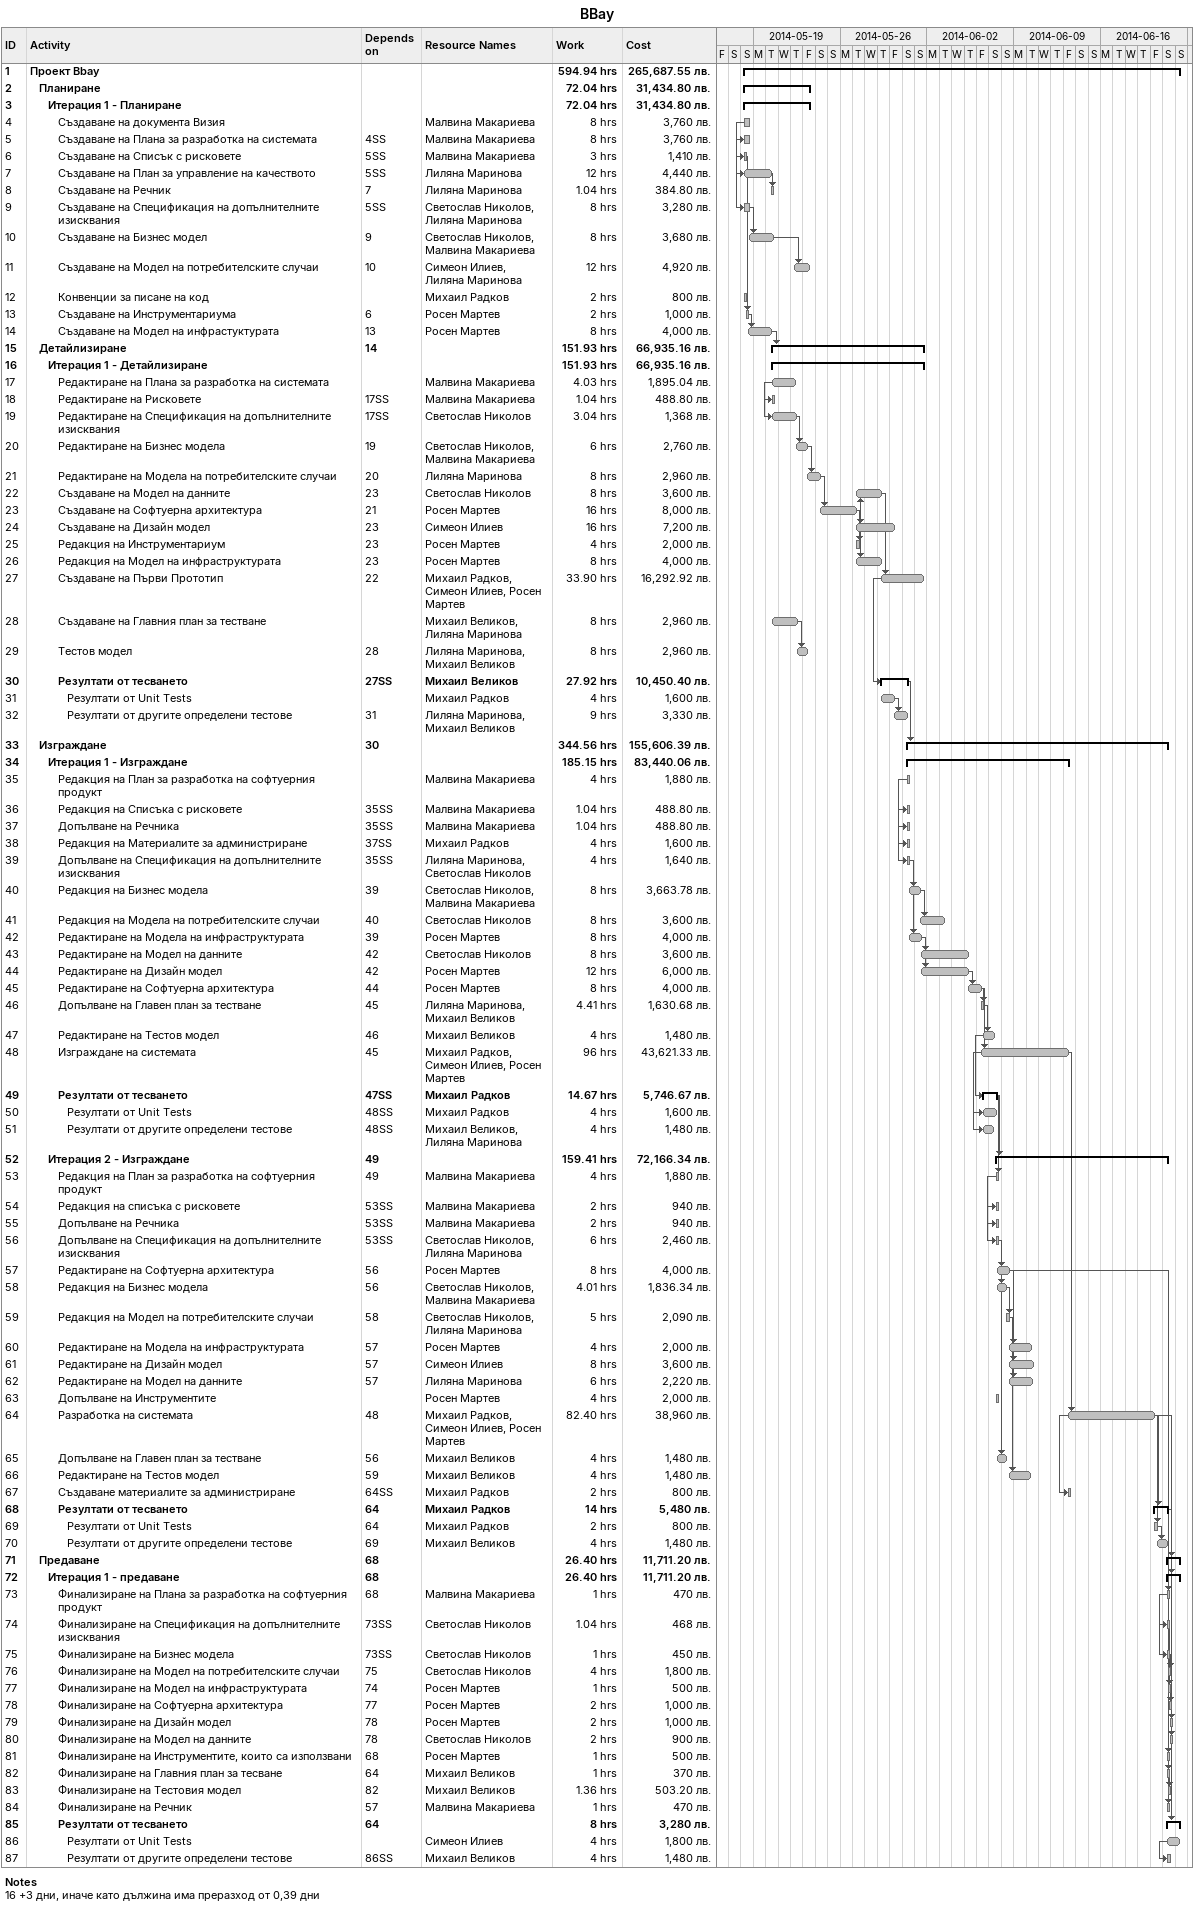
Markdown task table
BBay

| ID | Level | Task | Start | Finish | Predecessors | Resources | Work (h) | Cost (лв.) |
|---|---|---|---|---|---|---|---|---|
| 1 | 1 | **Проект Bbay** | 2014-05-18 | 2014-06-22 |  |  | 594.94 | 265687.55 |
| 2 | 2 | **Планиране** | 2014-05-18 | 2014-05-23 |  |  | 72.04 | 31434.80 |
| 3 | 3 | **Итерация 1 - Планиране** | 2014-05-18 | 2014-05-23 |  |  | 72.04 | 31434.80 |
| 4 | 4 | Създаване на документа Визия | 2014-05-18 | 2014-05-18 |  | Малвина Макариева | 8 | 3760 |
| 5 | 4 | Създаване на Плана за разработка на системата | 2014-05-18 | 2014-05-18 | 4SS | Малвина Макариева | 8 | 3760 |
| 6 | 4 | Създаване на Списък с рисковете | 2014-05-18 | 2014-05-18 | 5SS | Малвина Макариева | 3 | 1410 |
| 7 | 4 | Създаване на План за управление на качеството | 2014-05-18 | 2014-05-20 | 5SS | Лиляна Маринова | 12 | 4440 |
| 8 | 4 | Създаване на Речник | 2014-05-20 | 2014-05-20 | 7 | Лиляна Маринова | 1.04 | 384.80 |
| 9 | 4 | Създаване на Спецификация на допълнителните изисквания | 2014-05-18 | 2014-05-18 | 5SS | Светослав Николов, Лиляна Маринова | 8 | 3280 |
| 10 | 4 | Създаване на Бизнес модел | 2014-05-18 | 2014-05-20 | 9 | Светослав Николов, Малвина Макариева | 8 | 3680 |
| 11 | 4 | Създаване на Модел на потребителските случаи | 2014-05-22 | 2014-05-23 | 10 | Симеон Илиев, Лиляна Маринова | 12 | 4920 |
| 12 | 4 | Конвенции за писане на код | 2014-05-18 | 2014-05-18 |  | Михаил Радков | 2 | 800 |
| 13 | 4 | Създаване на Инструментариума | 2014-05-18 | 2014-05-18 | 6 | Росен Мартев | 2 | 1000 |
| 14 | 4 | Създаване на Модел на инфрастуктурата | 2014-05-18 | 2014-05-20 | 13 | Росен Мартев | 8 | 4000 |
| 15 | 2 | **Детайлизиране** | 2014-05-20 | 2014-06-01 | 14 |  | 151.93 | 66935.16 |
| 16 | 3 | **Итерация 1 - Детайлизиране** | 2014-05-20 | 2014-06-01 |  |  | 151.93 | 66935.16 |
| 17 | 4 | Редактиране на Плана за разработка на системата | 2014-05-20 | 2014-05-22 |  | Малвина Макариева | 4.03 | 1895.04 |
| 18 | 4 | Редактиране на Рисковете | 2014-05-20 | 2014-05-20 | 17SS | Малвина Макариева | 1.04 | 488.80 |
| 19 | 4 | Редактиране на Спецификация на допълнителните изисквания | 2014-05-20 | 2014-05-22 | 17SS | Светослав Николов | 3.04 | 1368 |
| 20 | 4 | Редактиране на Бизнес модела | 2014-05-22 | 2014-05-23 | 19 | Светослав Николов, Малвина Макариева | 6 | 2760 |
| 21 | 4 | Редактиране на Модела на потребителските случаи | 2014-05-23 | 2014-05-24 | 20 | Лиляна Маринова | 8 | 2960 |
| 22 | 4 | Създаване на Модел на данните | 2014-05-27 | 2014-05-29 | 23 | Светослав Николов | 8 | 3600 |
| 23 | 4 | Създаване на Софтуерна архитектура | 2014-05-24 | 2014-05-27 | 21 | Росен Мартев | 16 | 8000 |
| 24 | 4 | Създаване на Дизайн модел | 2014-05-27 | 2014-05-30 | 23 | Симеон Илиев | 16 | 7200 |
| 25 | 4 | Редакция на Инструментариум | 2014-05-27 | 2014-05-27 | 23 | Росен Мартев | 4 | 2000 |
| 26 | 4 | Редакция на Модел на инфраструктурата | 2014-05-27 | 2014-05-29 | 23 | Росен Мартев | 8 | 4000 |
| 27 | 4 | Създаване на Първи Прототип | 2014-05-29 | 2014-06-01 | 22 | Михаил Радков, Симеон Илиев, Росен Мартев | 33.90 | 16292.92 |
| 28 | 4 | Създаване на Главния план за тестване | 2014-05-20 | 2014-05-22 |  | Михаил Великов, Лиляна Маринова | 8 | 2960 |
| 29 | 4 | Тестов модел | 2014-05-22 | 2014-05-23 | 28 | Лиляна Маринова, Михаил Великов | 8 | 2960 |
| 30 | 4 | **Резултати от тесването** | 2014-05-29 | 2014-05-31 | 27SS | Михаил Великов | 27.92 | 10450.40 |
| 31 | 5 | Резултати от Unit Tests | 2014-05-29 | 2014-05-30 |  | Михаил Радков | 4 | 1600 |
| 32 | 5 | Резултати от другите определени тестове | 2014-05-30 | 2014-05-31 | 31 | Лиляна Маринова, Михаил Великов | 9 | 3330 |
| 33 | 2 | **Изграждане** | 2014-05-31 | 2014-06-21 | 30 |  | 344.56 | 155606.39 |
| 34 | 3 | **Итерация 1 - Изграждане** | 2014-05-31 | 2014-06-13 |  |  | 185.15 | 83440.06 |
| 35 | 4 | Редакция на План за разработка на софтуерния продукт | 2014-05-31 | 2014-05-31 |  | Малвина Макариева | 4 | 1880 |
| 36 | 4 | Редакция на Списъка с рисковете | 2014-05-31 | 2014-05-31 | 35SS | Малвина Макариева | 1.04 | 488.80 |
| 37 | 4 | Допълване на Речника | 2014-05-31 | 2014-05-31 | 35SS | Малвина Макариева | 1.04 | 488.80 |
| 38 | 4 | Редакция на Материалите за aдминистриране | 2014-05-31 | 2014-05-31 | 37SS | Михаил Радков | 4 | 1600 |
| 39 | 4 | Допълване на Спецификация на допълнителните изисквания | 2014-05-31 | 2014-05-31 | 35SS | Лиляна Маринова, Светослав Николов | 4 | 1640 |
| 40 | 4 | Редакция на Бизнес модела | 2014-05-31 | 2014-06-01 | 39 | Светослав Николов, Малвина Макариева | 8 | 3663.78 |
| 41 | 4 | Редакция на Модела на потребителските случаи | 2014-06-01 | 2014-06-03 | 40 | Светослав Николов | 8 | 3600 |
| 42 | 4 | Редактиране на Модела на инфраструктурата | 2014-05-31 | 2014-06-01 | 39 | Росен Мартев | 8 | 4000 |
| 43 | 4 | Редактиране на Модел на данните | 2014-06-01 | 2014-06-05 | 42 | Светослав Николов | 8 | 3600 |
| 44 | 4 | Редактиране на Дизайн модел | 2014-06-01 | 2014-06-05 | 42 | Росен Мартев | 12 | 6000 |
| 45 | 4 | Редактиране на Софтуерна архитектура | 2014-06-05 | 2014-06-06 | 44 | Росен Мартев | 8 | 4000 |
| 46 | 4 | Допълване на Главен план за тестване | 2014-06-06 | 2014-06-06 | 45 | Лиляна Маринова, Михаил Великов | 4.41 | 1630.68 |
| 47 | 4 | Редактиране на Тестов модел | 2014-06-06 | 2014-06-07 | 46 | Михаил Великов | 4 | 1480 |
| 48 | 4 | Изграждане на системата | 2014-06-06 | 2014-06-13 | 45 | Михаил Радков, Симеон Илиев, Росен Мартев | 96 | 43621.33 |
| 49 | 4 | **Резултати от тесването** | 2014-06-06 | 2014-06-07 | 47SS | Михаил Радков | 14.67 | 5746.67 |
| 50 | 5 | Резултати от Unit Tests | 2014-06-06 | 2014-06-07 | 48SS | Михаил Радков | 4 | 1600 |
| 51 | 5 | Резултати от другите определени тестове | 2014-06-06 | 2014-06-07 | 48SS | Михаил Великов, Лиляна Маринова | 4 | 1480 |
| 52 | 3 | **Итерация 2 - Изграждане** | 2014-06-07 | 2014-06-21 | 49 |  | 159.41 | 72166.34 |
| 53 | 4 | Редакция на План за разработка на софтуерния продукт | 2014-06-07 | 2014-06-07 | 49 | Малвина Макариева | 4 | 1880 |
| 54 | 4 | Редакция на списъка с рисковете | 2014-06-07 | 2014-06-07 | 53SS | Малвина Макариева | 2 | 940 |
| 55 | 4 | Допълване на Речника | 2014-06-07 | 2014-06-07 | 53SS | Малвина Макариева | 2 | 940 |
| 56 | 4 | Допълване на Спецификация на допълнителните изисквания | 2014-06-07 | 2014-06-07 | 53SS | Светослав Николов, Лиляна Маринова | 6 | 2460 |
| 57 | 4 | Редактиране на Софтуерна архитектура | 2014-06-07 | 2014-06-08 | 56 | Росен Мартев | 8 | 4000 |
| 58 | 4 | Редакция на Бизнес модела | 2014-06-07 | 2014-06-08 | 56 | Светослав Николов, Малвина Макариева | 4.01 | 1836.34 |
| 59 | 4 | Редакция на Модел на потребителските случаи | 2014-06-08 | 2014-06-08 | 58 | Светослав Николов, Лиляна Маринова | 5 | 2090 |
| 60 | 4 | Редактиране на Модела на инфраструктурата | 2014-06-08 | 2014-06-10 | 57 | Росен Мартев | 4 | 2000 |
| 61 | 4 | Редактиране на Дизайн модел | 2014-06-08 | 2014-06-10 | 57 | Симеон Илиев | 8 | 3600 |
| 62 | 4 | Редактиране на Модел на данните | 2014-06-08 | 2014-06-10 | 57 | Лиляна Маринова | 6 | 2220 |
| 63 | 4 | Допълване на Инструментите | 2014-06-07 | 2014-06-07 |  | Росен Мартев | 4 | 2000 |
| 64 | 4 | Разработка на системата | 2014-06-13 | 2014-06-20 | 48 | Михаил Радков, Симеон Илиев, Росен Мартев | 82.40 | 38960 |
| 65 | 4 | Допълване на Главен план за тестване | 2014-06-07 | 2014-06-08 | 56 | Михаил Великов | 4 | 1480 |
| 66 | 4 | Редактиране на Тестов модел | 2014-06-08 | 2014-06-10 | 59 | Михаил Великов | 4 | 1480 |
| 67 | 4 | Създаване материалите за aдминистриране | 2014-06-13 | 2014-06-13 | 64SS | Михаил Радков | 2 | 800 |
| 68 | 4 | **Резултати от тесването** | 2014-06-20 | 2014-06-21 | 64 | Михаил Радков | 14 | 5480 |
| 69 | 5 | Резултати от Unit Tests | 2014-06-20 | 2014-06-20 | 64 | Михаил Радков | 2 | 800 |
| 70 | 5 | Резултати от другите определени тестове | 2014-06-20 | 2014-06-21 | 69 | Михаил Великов | 4 | 1480 |
| 71 | 2 | **Предаване** | 2014-06-21 | 2014-06-22 | 68 |  | 26.40 | 11711.20 |
| 72 | 3 | **Итерация 1 - предаване** | 2014-06-21 | 2014-06-22 | 68 |  | 26.40 | 11711.20 |
| 73 | 4 | Финализиране на Плана за разработка на софтуерния продукт | 2014-06-21 | 2014-06-21 | 68 | Малвина Макариева | 1 | 470 |
| 74 | 4 | Финализиране на Спецификация на допълнителните изисквания | 2014-06-21 | 2014-06-21 | 73SS | Светослав Николов | 1.04 | 468 |
| 75 | 4 | Финализиране на Бизнес модела | 2014-06-21 | 2014-06-21 | 73SS | Светослав Николов | 1 | 450 |
| 76 | 4 | Финализиране на Модел на потребителските случаи | 2014-06-21 | 2014-06-21 | 75 | Светослав Николов | 4 | 1800 |
| 77 | 4 | Финализиране на Модел на инфраструктурата | 2014-06-21 | 2014-06-21 | 74 | Росен Мартев | 1 | 500 |
| 78 | 4 | Финализиране на Софтуерна архитектура | 2014-06-21 | 2014-06-21 | 77 | Росен Мартев | 2 | 1000 |
| 79 | 4 | Финализиране на Дизайн модел | 2014-06-21 | 2014-06-21 | 78 | Росен Мартев | 2 | 1000 |
| 80 | 4 | Финализиране на Модел на данните | 2014-06-21 | 2014-06-21 | 78 | Светослав Николов | 2 | 900 |
| 81 | 4 | Финализиране на Инструментите, които са използвани | 2014-06-21 | 2014-06-21 | 68 | Росен Мартев | 1 | 500 |
| 82 | 4 | Финализиране на Главния план за тесване | 2014-06-21 | 2014-06-21 | 64 | Михаил Великов | 1 | 370 |
| 83 | 4 | Финализиране на Тестовия модел | 2014-06-21 | 2014-06-21 | 82 | Михаил Великов | 1.36 | 503.20 |
| 84 | 4 | Финализиране на Речник | 2014-06-21 | 2014-06-21 | 57 | Малвина Макариева | 1 | 470 |
| 85 | 4 | **Резултати от тесването** | 2014-06-21 | 2014-06-22 | 64 |  | 8 | 3280 |
| 86 | 5 | Резултати от Unit Tests | 2014-06-21 | 2014-06-22 |  | Симеон Илиев | 4 | 1800 |
| 87 | 5 | Резултати от другите определени тестове | 2014-06-21 | 2014-06-21 | 86SS | Михаил Великов | 4 | 1480 |

Notes
- 16: +3 дни, иначе като дължина има преразход от 0,39 дни
